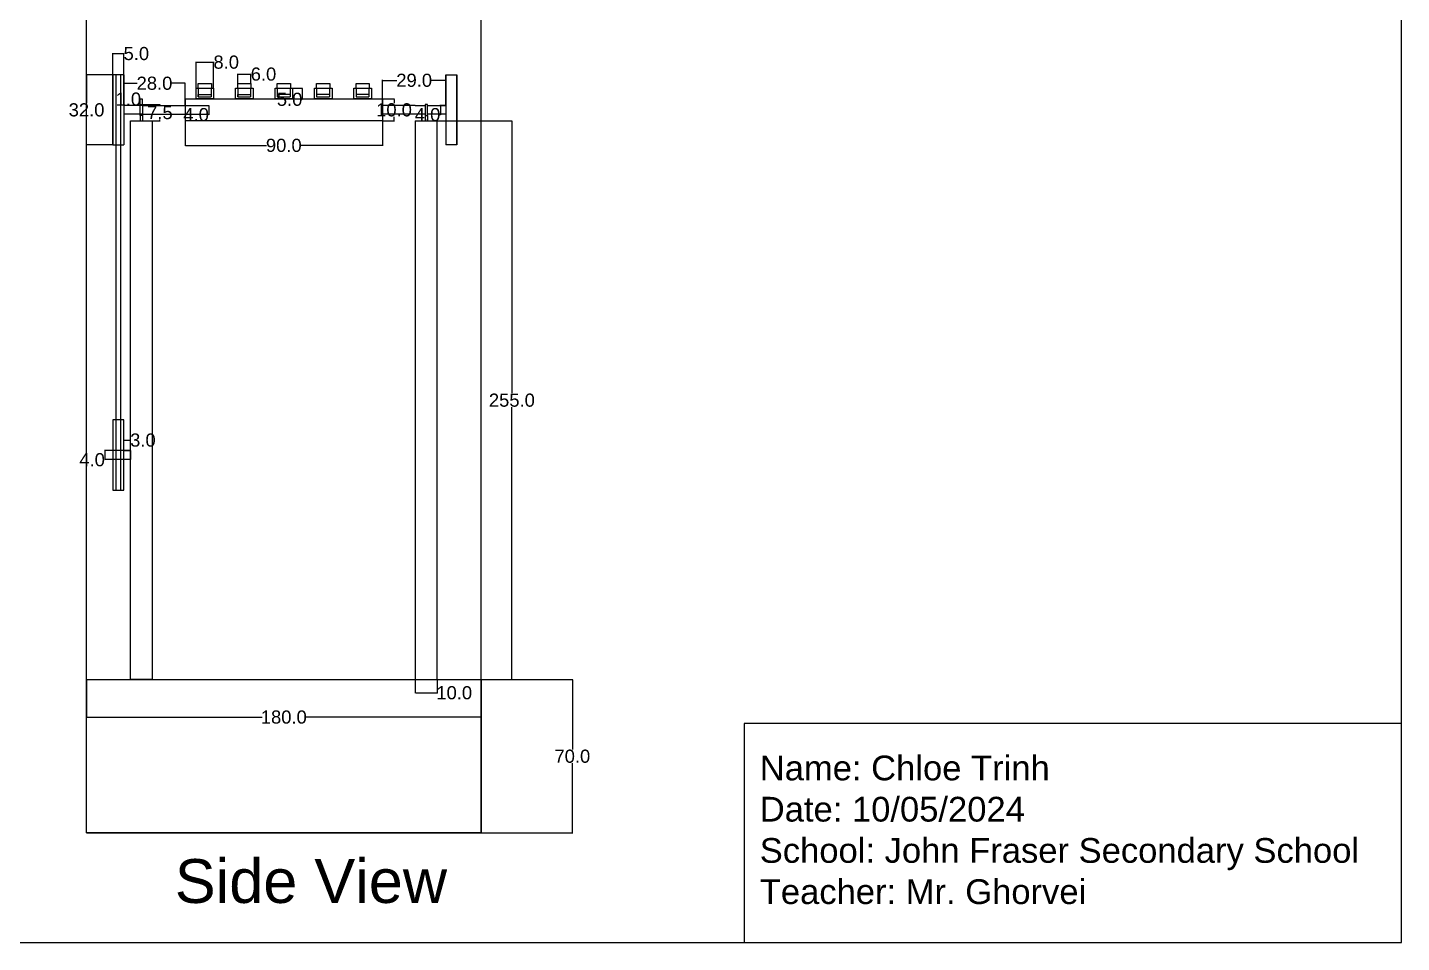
# Model space of a CAD drawing. Header units: millimetres. Extents: x 0 to 1100, y 0 to 800.
# Drawn here: x 473 to 1100, y 0 to 418 of the extents above; entities that cross this region are included whole.
import ezdxf

# ---------------------------------------------------------------- set-up
doc = ezdxf.new("R2010")
doc.units = ezdxf.units.MM
doc.header["$MEASUREMENT"] = 0
doc.linetypes.add('HIDDEN', pattern=[0.375, 0.25, -0.125])
for name, color, linetype in [('2d axels', 130, 'Continuous'), ('2d dimensions', 150, 'Continuous'), ('2d elastics', 132, 'Continuous'), ('2d headscrew', 210, 'Continuous'), ('2d hidden', 90, 'HIDDEN'), ('2d lines', 181, 'Continuous'), ('2D pulleys', 50, 'Continuous'), ('2d seats', 230, 'Continuous'), ('center', 30, 'Continuous'), ('Text', 7, 'Continuous')]:
    doc.layers.add(name, color=color, linetype=linetype)
doc.styles.get("Standard").update_dxf_attribs({"font": 'Arial.ttf'})
doc.dimstyles.get("Standard").update_dxf_attribs({"dimtxt": 6, "dimasz": 0.18, "dimexe": 0.18, "dimexo": 0.0625, "dimgap": 0.09, "dimtad": 0, "dimtih": 1, "dimtoh": 1, "dimdec": 1, "dimzin": 0, "dimdsep": 46, "dimtxsty": 'Standard', "dimcen": 0.09, "dimadec": 0, "dimazin": 0, "dimtfac": 1, "dimtdec": 1, "dimtofl": 0, "dimtmove": 0, "dimatfit": 3, "dimfxl": 1, "dimtolj": 1, "dimtzin": 0, "dimarcsym": 0})

# ---------------------------------------------------------------- blocks, each defined once
blk = doc.blocks.new('*D26')
at = {"layer": '2d dimensions', "color": 0, "lineweight": -2, "transparency": 16777216}
for p, q in [((500, 119.9375), (500, 102.6958003555358)), ((680, 119.9375), (680, 102.6958003555358)), ((500.18, 102.8758003555358), (580.0791678035471, 102.8758003555358)), ((679.82, 102.8758003555358), (599.9208321964529, 102.8758003555358))]:
    blk.add_line(p, q, dxfattribs=at)
at = {"layer": '2d dimensions', "color": 0, "transparency": 16777216}
for points in [[(500.18, 102.9058003555358), (500.18, 102.8458003555358), (500, 102.8758003555358)], [(679.82, 102.9058003555358), (679.82, 102.8458003555358), (680, 102.8758003555358)]]:
    blk.add_solid(points, dxfattribs=at)
at = {"layer": 'Defpoints', "color": 0, "transparency": 16777216}
for p in [(500, 120), (680, 120), (680, 102.8758003555358)]:
    blk.add_point(p, dxfattribs=at)
at = {"layer": '2d dimensions', "color": 0, "transparency": 16777216, "insert": (590, 102.8758003555358), "char_height": 6, "attachment_point": 5}
blk.add_mtext('\\A1;180.0', dxfattribs=at)
blk = doc.blocks.new('*D27')
at = {"layer": '2d dimensions', "color": 0, "lineweight": -2, "transparency": 16777216}
for p, q in [((680.0625000000002, 120.0000000000001), (721.8458163844426, 120.0000000000001)), ((721.6658163844427, 119.8200000000001), (721.6658163844427, 88.15343792633018)), ((721.6658163844427, 50.18000000000004), (721.6658163844427, 81.84656207366987)), ((680.0625000000002, 50.00000000000003), (721.8458163844426, 50.00000000000004))]:
    blk.add_line(p, q, dxfattribs=at)
at = {"layer": '2d dimensions', "color": 0, "transparency": 16777216}
for points in [[(721.6358163844427, 119.8200000000001), (721.6958163844427, 119.8200000000001), (721.6658163844427, 120.0000000000001)], [(721.6358163844427, 50.18000000000004), (721.6958163844427, 50.18000000000004), (721.6658163844427, 50.00000000000004)]]:
    blk.add_solid(points, dxfattribs=at)
at = {"layer": 'Defpoints', "color": 0, "transparency": 16777216}
for p in [(680.0000000000002, 120.0000000000001), (680.0000000000002, 50.00000000000003), (721.6658163844427, 50.00000000000004)]:
    blk.add_point(p, dxfattribs=at)
at = {"layer": '2d dimensions', "color": 0, "transparency": 16777216, "insert": (721.6658163844426, 84.99999999999982), "char_height": 6, "attachment_point": 5}
blk.add_mtext('\\A1;70.0', dxfattribs=at)
blk = doc.blocks.new('*D28')
at = {"layer": '2d dimensions', "color": 0, "lineweight": -2, "transparency": 16777216}
for p, q in [((650, 119.9375), (650, 113.7965542827854)), ((660, 119.9375), (660, 113.7965542827854)), ((650.18, 113.9765542827854), (659.82, 113.9765542827854)), ((660, 113.9765542827854), (660.18, 113.9765542827854))]:
    blk.add_line(p, q, dxfattribs=at)
at = {"layer": '2d dimensions', "color": 0, "transparency": 16777216}
for points in [[(650.18, 114.0065542827854), (650.18, 113.9465542827854), (650, 113.9765542827854)], [(659.82, 114.0065542827854), (659.82, 113.9465542827854), (660, 113.9765542827854)]]:
    blk.add_solid(points, dxfattribs=at)
at = {"layer": 'Defpoints', "color": 0, "transparency": 16777216}
for p in [(650, 120), (660, 120), (660, 113.9765542827854)]:
    blk.add_point(p, dxfattribs=at)
at = {"layer": '2d dimensions', "color": 0, "transparency": 16777216, "insert": (667.77, 113.9765542827854), "char_height": 6, "attachment_point": 5}
blk.add_mtext('\\A1;10.0', dxfattribs=at)
blk = doc.blocks.new('*D29')
at = {"layer": '2d dimensions', "color": 0, "lineweight": -2, "transparency": 16777216}
for p, q in [((660.0625000000005, 375.0000000000001), (694.2495547651307, 375.0000000000001)), ((694.0695547651308, 374.8200000000001), (694.0695547651309, 250.6534379263302)), ((694.0695547651309, 120.1800000000001), (694.0695547651309, 244.3465620736699)), ((660.0625000000002, 120.0000000000001), (694.2495547651308, 120.0000000000001))]:
    blk.add_line(p, q, dxfattribs=at)
at = {"layer": '2d dimensions', "color": 0, "transparency": 16777216}
for points in [[(694.0395547651308, 374.8200000000001), (694.0995547651307, 374.8200000000001), (694.0695547651308, 375.0000000000001)], [(694.0395547651309, 120.1800000000001), (694.0995547651308, 120.1800000000001), (694.0695547651309, 120.0000000000001)]]:
    blk.add_solid(points, dxfattribs=at)
at = {"layer": 'Defpoints', "color": 0, "transparency": 16777216}
for p in [(660.0000000000005, 375.0000000000001), (694.0695547651308, 375.0000000000001), (660.0000000000002, 120.0000000000001)]:
    blk.add_point(p, dxfattribs=at)
at = {"layer": '2d dimensions', "color": 0, "transparency": 16777216, "insert": (694.0695547651308, 247.4999999999998), "char_height": 6, "attachment_point": 5}
blk.add_mtext('\\A1;255.0', dxfattribs=at)
blk = doc.blocks.new('*D30')
at = {"layer": '2d dimensions', "color": 0, "lineweight": -2, "transparency": 16777216}
for p, q in [((635, 382.0625), (635, 393.68)), ((635.18, 393.5), (641.5764392905867, 393.5)), ((663.82, 393.5), (657.4235607094133, 393.5)), ((664, 382.0625), (664, 393.68))]:
    blk.add_line(p, q, dxfattribs=at)
at = {"layer": '2d dimensions', "color": 0, "transparency": 16777216}
for points in [[(635.18, 393.53), (635.18, 393.47), (635, 393.5)], [(663.82, 393.53), (663.82, 393.47), (664, 393.5)]]:
    blk.add_solid(points, dxfattribs=at)
at = {"layer": 'Defpoints', "color": 0, "transparency": 16777216}
for p in [(664, 393.5), (635, 382), (664, 382)]:
    blk.add_point(p, dxfattribs=at)
at = {"layer": '2d dimensions', "color": 0, "transparency": 16777216, "insert": (649.5, 393.5), "char_height": 6, "attachment_point": 5}
blk.add_mtext('\\A1;29.0', dxfattribs=at)
blk = doc.blocks.new('*D31')
at = {"layer": '2d dimensions', "color": 0, "lineweight": -2, "transparency": 16777216}
for p, q in [((517, 382.0625), (517, 392.3218398414353)), ((517.18, 392.1418398414353), (523.0764392905867, 392.1418398414353)), ((544.82, 392.1418398414353), (538.9235607094133, 392.1418398414353)), ((545, 382.0625), (545, 392.3218398414353))]:
    blk.add_line(p, q, dxfattribs=at)
at = {"layer": '2d dimensions', "color": 0, "transparency": 16777216}
for points in [[(517.18, 392.1718398414353), (517.18, 392.1118398414353), (517, 392.1418398414353)], [(544.82, 392.1718398414353), (544.82, 392.1118398414353), (545, 392.1418398414353)]]:
    blk.add_solid(points, dxfattribs=at)
at = {"layer": 'Defpoints', "color": 0, "transparency": 16777216}
for p in [(545, 392.1418398414353), (517, 382), (545, 382)]:
    blk.add_point(p, dxfattribs=at)
at = {"layer": '2d dimensions', "color": 0, "transparency": 16777216, "insert": (531, 392.1418398414353), "char_height": 6, "attachment_point": 5}
blk.add_mtext('\\A1;28.0', dxfattribs=at)
blk = doc.blocks.new('*D32')
at = {"layer": '2d dimensions', "color": 0, "lineweight": -2, "transparency": 16777216}
for p, q in [((544.9999999999999, 374.9374999999999), (544.9999999999999, 363.6260170648741)), ((635, 374.9375000000001), (635, 363.6260170648741)), ((545.1799999999998, 363.8060170648741), (582.1275989085948, 363.8060170648741)), ((634.82, 363.8060170648741), (597.8724010914052, 363.8060170648741))]:
    blk.add_line(p, q, dxfattribs=at)
at = {"layer": '2d dimensions', "color": 0, "transparency": 16777216}
for points in [[(545.1799999999998, 363.8360170648741), (545.1799999999998, 363.7760170648742), (544.9999999999999, 363.8060170648741)], [(634.82, 363.8360170648741), (634.82, 363.7760170648742), (635, 363.8060170648741)]]:
    blk.add_solid(points, dxfattribs=at)
at = {"layer": 'Defpoints', "color": 0, "transparency": 16777216}
for p in [(544.9999999999999, 374.9999999999999), (635, 375.0000000000001), (635, 363.8060170648741)]:
    blk.add_point(p, dxfattribs=at)
at = {"layer": '2d dimensions', "color": 0, "transparency": 16777216, "insert": (590, 363.8060170648741), "char_height": 6, "attachment_point": 5}
blk.add_mtext('\\A1;90.0', dxfattribs=at)
blk = doc.blocks.new('*D33')
at = {"layer": '2d dimensions', "color": 0, "lineweight": -2, "transparency": 16777216}
for p, q in [((525.5625000000002, 382.5000000000001), (533.6465809925959, 382.5000000000001)), ((533.4665809925959, 382.3200000000001), (533.4665809925959, 381.8911596180083)), ((525.5625000000002, 375.0000000000001), (533.6465809925959, 375.0000000000001)), ((533.4665809925959, 375.1800000000001), (533.4665809925959, 375.6088403819919))]:
    blk.add_line(p, q, dxfattribs=at)
at = {"layer": '2d dimensions', "color": 0, "transparency": 16777216}
for points in [[(533.436580992596, 382.3200000000001), (533.4965809925959, 382.3200000000001), (533.4665809925959, 382.5000000000001)], [(533.436580992596, 375.1800000000001), (533.4965809925959, 375.1800000000001), (533.4665809925959, 375.0000000000001)]]:
    blk.add_solid(points, dxfattribs=at)
at = {"layer": 'Defpoints', "color": 0, "transparency": 16777216}
for p in [(525.5000000000002, 382.5000000000001), (525.5000000000002, 375.0000000000001), (533.4665809925959, 375.0000000000001)]:
    blk.add_point(p, dxfattribs=at)
at = {"layer": '2d dimensions', "color": 0, "transparency": 16777216, "insert": (533.4665809925959, 378.7499999999999), "char_height": 6, "attachment_point": 5}
blk.add_mtext('\\A1;7.5', dxfattribs=at)
blk = doc.blocks.new('*D34')
at = {"layer": '2d dimensions', "color": 0, "lineweight": -2, "transparency": 16777216}
for p, q in [((524.5, 384.9112000088699), (524.3199999999999, 384.9112000088699)), ((524.5, 382.5625), (524.5, 385.0912000088699)), ((525.32, 384.9112000088699), (524.68, 384.9112000088699)), ((525.5, 382.5625), (525.5, 385.0912000088699))]:
    blk.add_line(p, q, dxfattribs=at)
at = {"layer": '2d dimensions', "color": 0, "transparency": 16777216}
for points in [[(524.68, 384.9412000088698), (524.68, 384.8812000088699), (524.5, 384.9112000088699)], [(525.32, 384.9412000088698), (525.32, 384.8812000088699), (525.5, 384.9112000088699)]]:
    blk.add_solid(points, dxfattribs=at)
at = {"layer": 'Defpoints', "color": 0, "transparency": 16777216}
for p in [(524.5, 384.9112000088699), (524.5, 382.5), (525.5, 382.5)]:
    blk.add_point(p, dxfattribs=at)
at = {"layer": '2d dimensions', "color": 0, "transparency": 16777216, "insert": (519.0608321964529, 384.9112000088699), "char_height": 6, "attachment_point": 5}
blk.add_mtext('\\A1;1.0', dxfattribs=at)
blk = doc.blocks.new('*D35')
at = {"layer": '2d dimensions', "color": 0, "lineweight": -2, "transparency": 16777216}
for p, q in [((550, 390.0625), (550, 401.9533693843838)), ((550.18, 401.7733693843838), (557.82, 401.7733693843838)), ((558, 390.0625), (558, 401.9533693843838)), ((558, 401.7733693843838), (558.18, 401.7733693843838))]:
    blk.add_line(p, q, dxfattribs=at)
at = {"layer": '2d dimensions', "color": 0, "transparency": 16777216}
for points in [[(550.18, 401.8033693843838), (550.18, 401.7433693843839), (550, 401.7733693843838)], [(557.82, 401.8033693843838), (557.82, 401.7433693843839), (558, 401.7733693843838)]]:
    blk.add_solid(points, dxfattribs=at)
at = {"layer": 'Defpoints', "color": 0, "transparency": 16777216}
for p in [(558, 401.7733693843838), (550, 390), (558, 390)]:
    blk.add_point(p, dxfattribs=at)
at = {"layer": '2d dimensions', "color": 0, "transparency": 16777216, "insert": (563.7256616643929, 401.7733693843838), "char_height": 6, "attachment_point": 5}
blk.add_mtext('\\A1;8.0', dxfattribs=at)
blk = doc.blocks.new('*D36')
at = {"layer": '2d dimensions', "color": 0, "lineweight": -2, "transparency": 16777216}
for p, q in [((569, 392.0625), (569, 396.5016371845283)), ((569.18, 396.3216371845283), (574.82, 396.3216371845283)), ((575, 392.0625), (575, 396.5016371845283)), ((575, 396.3216371845283), (575.1800000000001, 396.3216371845283))]:
    blk.add_line(p, q, dxfattribs=at)
at = {"layer": '2d dimensions', "color": 0, "transparency": 16777216}
for points in [[(569.18, 396.3516371845283), (569.18, 396.2916371845283), (569, 396.3216371845283)], [(574.82, 396.3516371845283), (574.82, 396.2916371845283), (575, 396.3216371845283)]]:
    blk.add_solid(points, dxfattribs=at)
at = {"layer": 'Defpoints', "color": 0, "transparency": 16777216}
for p in [(575, 396.3216371845283), (569, 392), (575, 392)]:
    blk.add_point(p, dxfattribs=at)
at = {"layer": '2d dimensions', "color": 0, "transparency": 16777216, "insert": (580.7379399727149, 396.3216371845283), "char_height": 6, "attachment_point": 5}
blk.add_mtext('\\A1;6.0', dxfattribs=at)
blk = doc.blocks.new('*D37')
at = {"layer": '2d dimensions', "color": 0, "lineweight": -2, "transparency": 16777216}
for p, q in [((594.0625000000001, 390.0000000000002), (598.5408421643425, 390.0000000000002)), ((598.3608421643426, 389.8200000000002), (598.3608421643426, 385.1800000000002)), ((594.0625000000001, 385.0000000000002), (598.5408421643425, 385.0000000000002)), ((598.3608421643426, 384.8200000000002), (598.1808421643426, 384.8200000000002)), ((598.3608421643426, 385.0000000000002), (598.3608421643426, 384.8200000000002))]:
    blk.add_line(p, q, dxfattribs=at)
at = {"layer": '2d dimensions', "color": 0, "transparency": 16777216}
for points in [[(598.3308421643426, 389.8200000000002), (598.3908421643425, 389.8200000000002), (598.3608421643426, 390.0000000000002)], [(598.3308421643426, 385.1800000000002), (598.3908421643425, 385.1800000000002), (598.3608421643426, 385.0000000000002)]]:
    blk.add_solid(points, dxfattribs=at)
at = {"layer": 'Defpoints', "color": 0, "transparency": 16777216}
for p in [(594.0000000000001, 390.0000000000002), (594.0000000000001, 385.0000000000002), (598.3608421643426, 385.0000000000002)]:
    blk.add_point(p, dxfattribs=at)
at = {"layer": '2d dimensions', "color": 0, "transparency": 16777216, "insert": (592.6392732693903, 384.8199999999999), "char_height": 6, "attachment_point": 5}
blk.add_mtext('\\A1;5.0', dxfattribs=at)
blk = doc.blocks.new('*D38')
at = {"layer": '2d dimensions', "color": 0, "lineweight": -2, "transparency": 16777216}
for p, q in [((635.0625000000001, 385.0000000000002), (640.4816083347542, 385.0000000000003)), ((640.3016083347543, 384.8200000000003), (640.3016083347543, 383.1534379263304)), ((640.3016083347543, 375.1800000000002), (640.3016083347543, 376.8465620736701)), ((635.0625000000001, 375.0000000000002), (640.4816083347542, 375.0000000000002))]:
    blk.add_line(p, q, dxfattribs=at)
at = {"layer": '2d dimensions', "color": 0, "transparency": 16777216}
for points in [[(640.2716083347543, 384.8200000000003), (640.3316083347543, 384.8200000000003), (640.3016083347543, 385.0000000000003)], [(640.2716083347543, 375.1800000000002), (640.3316083347543, 375.1800000000002), (640.3016083347543, 375.0000000000002)]]:
    blk.add_solid(points, dxfattribs=at)
at = {"layer": 'Defpoints', "color": 0, "transparency": 16777216}
for p in [(635.0000000000001, 385.0000000000002), (635.0000000000001, 375.0000000000002), (640.3016083347543, 375.0000000000002)]:
    blk.add_point(p, dxfattribs=at)
at = {"layer": '2d dimensions', "color": 0, "transparency": 16777216, "insert": (640.3016083347543, 379.9999999999999), "char_height": 6, "attachment_point": 5}
blk.add_mtext('\\A1;10.0', dxfattribs=at)
blk = doc.blocks.new('*D39')
at = {"layer": '2d dimensions', "color": 0, "lineweight": -2, "transparency": 16777216}
for p, q in [((663.9375000000002, 382.0000000000001), (661.2598229905296, 382.0000000000001)), ((663.9375000000002, 378.0000000000001), (661.2598229905296, 378.0000000000001)), ((661.4398229905296, 377.8200000000001), (661.2598229905296, 377.8200000000001)), ((661.4398229905296, 381.8200000000001), (661.4398229905296, 378.1800000000001)), ((661.4398229905296, 378.0000000000001), (661.4398229905296, 377.8200000000001))]:
    blk.add_line(p, q, dxfattribs=at)
at = {"layer": '2d dimensions', "color": 0, "transparency": 16777216}
for points in [[(661.4098229905296, 381.8200000000001), (661.4698229905296, 381.8200000000001), (661.4398229905296, 382.0000000000001)], [(661.4098229905296, 378.1800000000001), (661.4698229905296, 378.1800000000001), (661.4398229905296, 378.0000000000001)]]:
    blk.add_solid(points, dxfattribs=at)
at = {"layer": 'Defpoints', "color": 0, "transparency": 16777216}
for p in [(661.4398229905296, 378.0000000000001), (664.0000000000002, 382.0000000000001), (664.0000000000002, 378.0000000000001)]:
    blk.add_point(p, dxfattribs=at)
at = {"layer": '2d dimensions', "color": 0, "transparency": 16777216, "insert": (655.597517397078, 377.8199999999998), "char_height": 6, "attachment_point": 5}
blk.add_mtext('\\A1;4.0', dxfattribs=at)
blk = doc.blocks.new('*D41')
at = {"layer": '2d dimensions', "color": 0, "lineweight": -2, "transparency": 16777216}
for p, q in [((517, 224.5625), (517, 229.4669757106792)), ((517.18, 229.2869757106791), (519.82, 229.2869757106791)), ((520, 224.5625), (520, 229.4669757106792)), ((520, 229.2869757106791), (520.1800000000001, 229.2869757106791))]:
    blk.add_line(p, q, dxfattribs=at)
at = {"layer": '2d dimensions', "color": 0, "transparency": 16777216}
for points in [[(517.18, 229.3169757106791), (517.18, 229.2569757106791), (517, 229.2869757106791)], [(519.82, 229.3169757106791), (519.82, 229.2569757106791), (520, 229.2869757106791)]]:
    blk.add_solid(points, dxfattribs=at)
at = {"layer": 'Defpoints', "color": 0, "transparency": 16777216}
for p in [(520, 229.2869757106791), (517, 224.5), (520, 224.5)]:
    blk.add_point(p, dxfattribs=at)
at = {"layer": '2d dimensions', "color": 0, "transparency": 16777216, "insert": (525.719522510232, 229.2869757106791), "char_height": 6, "attachment_point": 5}
blk.add_mtext('\\A1;3.0', dxfattribs=at)
blk = doc.blocks.new('*D42')
at = {"layer": '2d dimensions', "color": 0, "lineweight": -2, "transparency": 16777216}
for p, q in [((519.9375000000002, 224.5000000000001), (508.20685804643, 224.5000000000001)), ((519.9375000000002, 220.5000000000001), (508.20685804643, 220.5000000000001)), ((508.38685804643, 220.3200000000001), (508.20685804643, 220.3200000000001)), ((508.38685804643, 224.3200000000001), (508.38685804643, 220.6800000000001)), ((508.38685804643, 220.5000000000001), (508.38685804643, 220.3200000000001))]:
    blk.add_line(p, q, dxfattribs=at)
at = {"layer": '2d dimensions', "color": 0, "transparency": 16777216}
for points in [[(508.35685804643, 224.3200000000001), (508.41685804643, 224.3200000000001), (508.38685804643, 224.5000000000001)], [(508.35685804643, 220.6800000000001), (508.41685804643, 220.6800000000001), (508.38685804643, 220.5000000000001)]]:
    blk.add_solid(points, dxfattribs=at)
at = {"layer": 'Defpoints', "color": 0, "transparency": 16777216}
for p in [(508.38685804643, 220.5000000000001), (520.0000000000002, 224.5000000000001), (520.0000000000002, 220.5000000000001)]:
    blk.add_point(p, dxfattribs=at)
at = {"layer": '2d dimensions', "color": 0, "transparency": 16777216, "insert": (502.5445524529784, 220.3199999999999), "char_height": 6, "attachment_point": 5}
blk.add_mtext('\\A1;4.0', dxfattribs=at)
blk = doc.blocks.new('*D43')
at = {"layer": '2d dimensions', "color": 0, "lineweight": -2, "transparency": 16777216}
for p, q in [((545.0625000000002, 382.0000000000001), (556.0222853891865, 382.0000000000001)), ((545.0625000000002, 378.0000000000001), (556.0222853891865, 378.0000000000001)), ((555.8422853891866, 377.8200000000001), (555.6622853891866, 377.8200000000001)), ((555.8422853891866, 381.8200000000001), (555.8422853891866, 378.1800000000001)), ((555.8422853891866, 378.0000000000001), (555.8422853891866, 377.8200000000001))]:
    blk.add_line(p, q, dxfattribs=at)
at = {"layer": '2d dimensions', "color": 0, "transparency": 16777216}
for points in [[(555.8122853891866, 381.8200000000001), (555.8722853891866, 381.8200000000001), (555.8422853891866, 382.0000000000001)], [(555.8122853891866, 378.1800000000001), (555.8722853891866, 378.1800000000001), (555.8422853891866, 378.0000000000001)]]:
    blk.add_solid(points, dxfattribs=at)
at = {"layer": 'Defpoints', "color": 0, "transparency": 16777216}
for p in [(545.0000000000002, 382.0000000000001), (545.0000000000002, 378.0000000000001), (555.8422853891866, 378.0000000000001)]:
    blk.add_point(p, dxfattribs=at)
at = {"layer": '2d dimensions', "color": 0, "transparency": 16777216, "insert": (549.999979795735, 377.8199999999999), "char_height": 6, "attachment_point": 5}
blk.add_mtext('\\A1;4.0', dxfattribs=at)
blk = doc.blocks.new('*D110')
at = {"layer": '2d dimensions', "color": 0, "lineweight": -2, "transparency": 16777216}
for p, q in [((511.9375000000002, 396.0000000000002), (499.8200000000004, 396.0000000000002)), ((500.0000000000004, 395.8200000000002), (500.0000000000005, 383.1554843110507)), ((500.0000000000005, 364.1800000000001), (500.0000000000005, 376.8445156889497)), ((511.9375000000003, 364.0000000000001), (499.8200000000004, 364.0000000000001))]:
    blk.add_line(p, q, dxfattribs=at)
at = {"layer": '2d dimensions', "color": 0, "transparency": 16777216}
for points in [[(499.9700000000004, 395.8200000000002), (500.0300000000004, 395.8200000000002), (500.0000000000004, 396.0000000000002)], [(499.9700000000005, 364.1800000000001), (500.0300000000004, 364.1800000000001), (500.0000000000005, 364.0000000000001)]]:
    blk.add_solid(points, dxfattribs=at)
at = {"layer": 'Defpoints', "color": 0, "transparency": 16777216}
for p in [(512.0000000000002, 396.0000000000002), (500.0000000000005, 364.0000000000001), (512.0000000000002, 364.0000000000001)]:
    blk.add_point(p, dxfattribs=at)
at = {"layer": '2d dimensions', "color": 0, "transparency": 16777216, "insert": (500.0000000000004, 379.9999999999999), "char_height": 6, "attachment_point": 5}
blk.add_mtext('\\A1;32.0', dxfattribs=at)
blk = doc.blocks.new('*D111')
at = {"layer": '2d dimensions', "color": 0, "lineweight": -2, "transparency": 16777216}
for p, q in [((512, 396.0625), (512, 405.8749621836961)), ((512.18, 405.6949621836961), (516.82, 405.6949621836961)), ((517, 396.0625), (517, 405.8749621836961)), ((517, 405.6949621836961), (517.1800000000001, 405.6949621836961))]:
    blk.add_line(p, q, dxfattribs=at)
at = {"layer": '2d dimensions', "color": 0, "transparency": 16777216}
for points in [[(512.18, 405.7249621836961), (512.18, 405.6649621836962), (512, 405.6949621836961)], [(516.82, 405.7249621836961), (516.82, 405.6649621836962), (517, 405.6949621836961)]]:
    blk.add_solid(points, dxfattribs=at)
at = {"layer": 'Defpoints', "color": 0, "transparency": 16777216}
for p in [(517, 405.6949621836961), (512, 396), (517, 396)]:
    blk.add_point(p, dxfattribs=at)
at = {"layer": '2d dimensions', "color": 0, "transparency": 16777216, "insert": (522.7215688949523, 405.6949621836961), "char_height": 6, "attachment_point": 5}
blk.add_mtext('\\A1;5.0', dxfattribs=at)

msp = doc.modelspace()

# ---------------------------------------------------------------- linework, layer by layer
at = {"layer": '2d axels'}
for p, q in [((525.5, 382), (517, 382)), ((525.5, 378), (517, 378)), ((525.5, 382), (530, 382)), ((525.5, 378), (530, 378)), ((530, 382), (545, 382)), ((530, 378), (545, 378)), ((650, 382), (635, 382)), ((650.0000000000001, 378), (635, 378)), ((650, 382), (654.5000000000001, 382)), ((654.5, 378), (650.0000000000001, 378)), ((655.5, 382), (664, 382)), ((664, 378), (655.5, 378)), ((664, 382), (664, 378)), ((517, 220.5), (517, 224.5)), ((517, 224.5), (520, 224.5)), ((520, 220.5), (517, 220.5)), ((520, 224.5), (520, 220.5))]:
    msp.add_line(p, q, dxfattribs=at)
at = {"layer": '2d elastics'}
for p, q in [((513.5, 206.5000000000001), (513.5, 396)), ((515.5, 396.0000000000001), (515.5, 206.5000000000001))]:
    msp.add_line(p, q, dxfattribs=at)
at = {"layer": '2d headscrew'}
for p, q in [((524.5, 377.5), (524.5, 382.5)), ((524.5, 382.5), (525, 382.5)), ((525, 382.5), (525.5, 382.5)), ((525.5, 382.5), (525.5, 377.5)), ((655.0000000000001, 382.5), (654.5000000000001, 382.5)), ((654.5000000000001, 382.5), (654.5, 377.5)), ((655.5, 382.5), (655.0000000000001, 382.5)), ((655.5, 377.5), (655.5, 382.5)), ((525.5, 377.5), (524.5, 377.5)), ((524.5, 377.5), (524.5, 375)), ((525.5, 377.5), (525.5, 375)), ((654.5, 377.5), (655.5, 377.5)), ((654.5, 377.5), (654.5, 375)), ((655.5, 377.5), (655.5, 375))]:
    msp.add_line(p, q, dxfattribs=at)
at = {"layer": '2d hidden'}
for p, q in [((551, 390), (551, 386)), ((557, 386), (557, 390)), ((569, 390), (569, 386)), ((575, 386), (575, 390)), ((586.9999999999999, 390), (586.9999999999999, 386)), ((592.9999999999999, 386), (592.9999999999999, 390)), ((605, 390), (605, 386)), ((611, 386), (611, 390)), ((623, 390), (623, 386)), ((629, 386), (629, 389.9999999999999)), ((551, 386), (551, 387)), ((551, 387), (557, 387)), ((551, 386), (557, 386)), ((569, 386), (569, 387)), ((569, 386), (569, 387)), ((569, 387), (575, 387)), ((569, 386), (575, 386)), ((592.9999999999999, 387), (586.9999999999999, 387)), ((586.9999999999999, 386), (592.9999999999999, 386)), ((592.9999999999999, 386), (592.9999999999999, 387)), ((611, 387), (605, 387)), ((605, 386), (611, 386)), ((611, 386), (611, 387)), ((629, 387), (623, 387)), ((623, 386), (629, 386)), ((629, 386), (629, 387))]:
    msp.add_line(p, q, dxfattribs=at)
at = {"layer": '2d lines'}
for p, q in [((544.9999999999999, 385), (634.9999999999999, 385)), ((545, 385), (545, 374.9999999999999)), ((635, 385), (635, 375)), ((520, 120), (520, 374.9999999999999)), ((520, 375), (530, 375)), ((529.9999999999999, 374.9999999999999), (530.0000000000003, 120)), ((635.0000000000001, 375.0000000000001), (544.9999999999999, 374.9999999999999)), ((650.0000000000001, 375), (660.0000000000001, 375)), ((650.0000000000002, 375), (650, 120)), ((660, 120), (660.0000000000002, 374.9999999999999)), ((500, 50), (500, 120)), ((500, 120), (680, 120)), ((530, 120), (520, 120)), ((650, 120), (660, 120)), ((680, 120), (680, 50)), ((680, 50), (500, 50))]:
    msp.add_line(p, q, dxfattribs=at)
at = {"layer": '2D pulleys'}
for p, q in [((512, 364), (512, 396)), ((517, 396), (512, 396)), ((512, 396), (512, 364)), ((517, 396), (517, 382)), ((517, 382), (517, 396)), ((664, 396), (664, 382)), ((664, 382), (664, 396)), ((664, 396), (669, 396)), ((669, 364), (669, 396)), ((669, 396), (669, 364)), ((517, 382), (517, 364)), ((664, 382), (664, 364)), ((512, 364), (517, 364)), ((669, 364), (664, 364)), ((517, 238.5), (512, 238.5)), ((512, 238.5), (512, 206.5)), ((517, 224.5), (517, 238.5)), ((517, 206.5000000000001), (517, 224.5000000000001)), ((512, 206.5), (517, 206.5))]:
    msp.add_line(p, q, dxfattribs=at)
at = {"layer": '2d seats'}
for p, q in [((550, 385), (550, 390)), ((550, 390), (558, 390)), ((550, 390), (551, 390)), ((551, 390), (551, 392)), ((551, 392), (557, 392)), ((557, 392), (557, 390)), ((558, 390), (558, 385)), ((568, 385), (568, 390)), ((568, 390), (576, 390)), ((568, 390), (569, 390)), ((569, 390), (569, 392)), ((569, 392), (575, 392)), ((575, 392), (575, 390)), ((576, 390), (576, 385)), ((585.9999999999999, 385), (585.9999999999999, 390)), ((585.9999999999999, 390), (593.9999999999999, 390)), ((585.9999999999999, 390), (586.9999999999999, 390)), ((586.9999999999999, 390), (586.9999999999999, 392)), ((586.9999999999999, 392), (592.9999999999999, 392)), ((592.9999999999999, 392), (592.9999999999999, 390)), ((593.9999999999999, 390), (593.9999999999999, 385)), ((604, 384.9999999999999), (604, 390)), ((604, 390), (612, 390)), ((604, 390), (605, 390)), ((605, 390), (605, 392)), ((605, 392), (611, 392)), ((611, 392), (611, 390)), ((612, 390), (612, 385)), ((622, 385), (622, 390)), ((622, 390), (630, 389.9999999999999)), ((622, 390), (623, 390)), ((623, 390), (623, 392)), ((623, 392), (629, 392.0000000000001)), ((629, 392.0000000000001), (629, 389.9999999999999)), ((630, 389.9999999999999), (630, 385)), ((554, 385), (550, 385)), ((558, 385), (554, 385)), ((572, 385), (568, 385)), ((576, 385), (572, 385)), ((589.9999999999999, 385), (585.9999999999999, 385)), ((593.9999999999999, 385), (589.9999999999999, 384.9999999999999)), ((608, 385), (604, 384.9999999999999)), ((612, 385), (608, 385.0000000000001)), ((626, 385), (622, 385)), ((630, 385), (626, 385))]:
    msp.add_line(p, q, dxfattribs=at)
at = {"layer": 'center'}
for p, q in [((500, 50), (500, 550)), ((680, 50), (680, 550)), ((500, 50), (680, 50))]:
    msp.add_line(p, q, dxfattribs=at)
at = {"layer": 'Text'}
for p, q in [((1100, 0), (1100, 800)), ((1100, 99.99999999999999), (800, 99.99999999999999)), ((800, 99.99999999999999), (800, 0)), ((1100, 0), (1100, 99.99999999999999)), ((0, 0), (1100, 0))]:
    msp.add_line(p, q, dxfattribs=at)

# ---------------------------------------------------------------- texts
msp.add_text('Side View', height=20, dxfattribs=at).set_placement((540.275487008671, 18.06828286712596))
at = {"layer": 'Text', "insert": (807.1747364471162, 85.31369683563763), "char_height": 11.28864166051715, "attachment_point": 1}
msp.add_mtext_dynamic_manual_height_columns('Name: Chloe Trinh\\PDate: 10/05/2024\\PSchool: John Fraser Secondary School\\PTeacher: Mr. Ghorvei', width=294.1829967834128, gutter_width=56.44320830258577, heights=[0], dxfattribs=at)

# ---------------------------------------------------------------- dimensions: what is measured, and where the dimension line sits
at = {"layer": '2d dimensions'}
for base, p1, p2, picture, middle in [((517, 405.6949621836961), (512, 396), (517, 396), '*D111', (522.7215688949523, 405.6949621836961)), ((558, 401.7733693843838), (550, 390), (558, 390), '*D35', (563.7256616643929, 401.7733693843838)), ((545, 392.1418398414353), (517, 382), (545, 382), '*D31', (531, 392.1418398414353)), ((575, 396.3216371845283), (569, 392), (575, 392), '*D36', (580.7379399727149, 396.3216371845283)), ((664, 393.5), (635, 382), (664, 382), '*D30', (649.5, 393.5)), ((524.5, 384.9112000088699), (525.5, 382.5), (524.5, 382.5), '*D34', (519.0608321964529, 384.9112000088699)), ((635, 363.8060170648741), (544.9999999999999, 374.9999999999999), (635, 375.0000000000001), '*D32', (590, 363.8060170648741)), ((520, 229.2869757106791), (517, 224.5), (520, 224.5), '*D41', (525.719522510232, 229.2869757106791)), ((680, 102.8758003555358), (500, 120), (680, 120), '*D26', (590, 102.8758003555358)), ((660, 113.9765542827854), (650, 120), (660, 120), '*D28', (667.77, 113.9765542827854))]:
    dim = msp.add_linear_dim(base=base, p1=p1, p2=p2, dimstyle='Standard', dxfattribs=at)
    dim.commit()
    dim.dimension.update_dxf_attribs({"geometry": picture, "text_midpoint": middle})
for base, p1, p2, picture, middle in [((500.0000000000005, 364.0000000000001), (512, 396), (512, 364), '*D110', (500.0000000000004, 379.9999999999999)), ((598.3608421643426, 385.0000000000002), (593.9999999999999, 390), (593.9999999999999, 385), '*D37', (592.6392732693903, 384.8199999999999)), ((533.4665809925959, 375.0000000000001), (525.5, 382.5), (525.5, 375), '*D33', (533.4665809925959, 378.7499999999999)), ((640.3016083347543, 375.0000000000002), (634.9999999999999, 385), (634.9999999999999, 375.0000000000001), '*D38', (640.3016083347543, 379.9999999999999)), ((555.8422853891866, 378.0000000000001), (545, 382), (545, 378), '*D43', (549.999979795735, 377.8199999999999)), ((661.4398229905296, 378.0000000000001), (664, 382), (664, 378), '*D39', (655.597517397078, 377.8199999999998)), ((694.0695547651308, 375.0000000000001), (660, 120), (660.0000000000002, 374.9999999999999), '*D29', (694.0695547651308, 247.4999999999998)), ((508.38685804643, 220.5000000000001), (520, 224.5), (520, 220.5), '*D42', (502.5445524529784, 220.3199999999999)), ((721.6658163844427, 50.00000000000004), (680, 120), (680, 50), '*D27', (721.6658163844426, 84.99999999999982))]:
    dim = msp.add_linear_dim(base=base, p1=p1, p2=p2, angle=90, dimstyle='Standard', dxfattribs=at)
    dim.commit()
    dim.dimension.update_dxf_attribs({"geometry": picture, "text_midpoint": middle})

doc.saveas('drawing.dxf')
